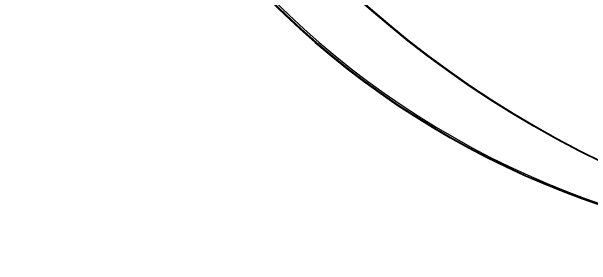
# Model space of a CAD drawing. Header units: metres. Extents: x -19200 to 27140, y -9414 to 45968.
# Drawn here: x -19200 to -6337, y -342 to 5293 of the extents above; entities that cross this region are included whole.
import ezdxf

# ---------------------------------------------------------------- set-up
doc = ezdxf.new("R2010")
doc.units = ezdxf.units.M

msp = doc.modelspace()

# ---------------------------------------------------------------- linework, layer by layer
at = {"layer": 'MCD_Layer_0'}
for centre, radius, start, end in [((3955.039297, 22812.977732), 23155.469614, 260.156542, 260.135933), ((3984.842661, 22812.977732), 23155.469614, 260.156542, 260.135933), ((-44.018286, 19039.627252), 19041.956255, 270.167373, 270.165714), ((-14.214923, 19039.627252), 19041.956255, 270.167373, 270.165714)]:
    msp.add_arc(centre, radius, start, end, dxfattribs=at)
at = {"layer": 'MCD_Layer_1'}
msp.add_arc((45.149611, 19040.432443), 19041.956255, 270.167373, 270.165714, dxfattribs=at)

doc.saveas('drawing.dxf')
